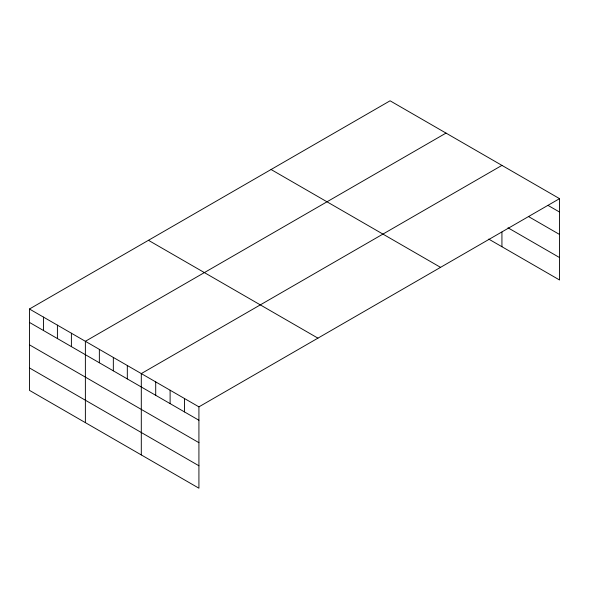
<?xml version="1.0" encoding="UTF-8"?>
<svg xmlns="http://www.w3.org/2000/svg" width="589" height="589" viewBox="0 0 589 589"><rect width="100%" height="100%" fill="white"/><g stroke="black" fill="none" stroke-linecap="round" stroke-linejoin="round"><path stroke-width="0.88" d="M29.45 309.011L198.92 406.852L198.92 488.2L29.45 390.352L29.45 309.011L390.08 100.8L559.55 198.648L559.55 279.989L488.723 239.097M446.006 133.092L85.376 341.296L85.376 422.644M501.931 165.384L141.301 373.588L141.301 454.929M198.92 406.852L559.55 198.648M548.175 205.48L559.55 212.047M528.466 216.524L559.55 234.466M507.998 227.803L559.55 257.57M271.073 169.514L440.543 267.354M148.457 240.305L317.927 338.145M29.45 322.411L198.92 420.251M29.45 344.83L198.92 442.678M29.45 367.934L198.92 465.774M501.931 232.066L501.931 246.725M184.519 398.539L184.519 411.939M170.111 390.22L170.111 403.62M155.71 381.9L155.71 395.3M127.32 365.511L127.32 378.911M113.338 357.442L113.338 370.842M99.357 349.373L99.357 362.772M71.394 333.227L71.394 346.626M57.413 325.15L57.413 338.55M43.431 317.081L43.431 330.481"/></g></svg>
